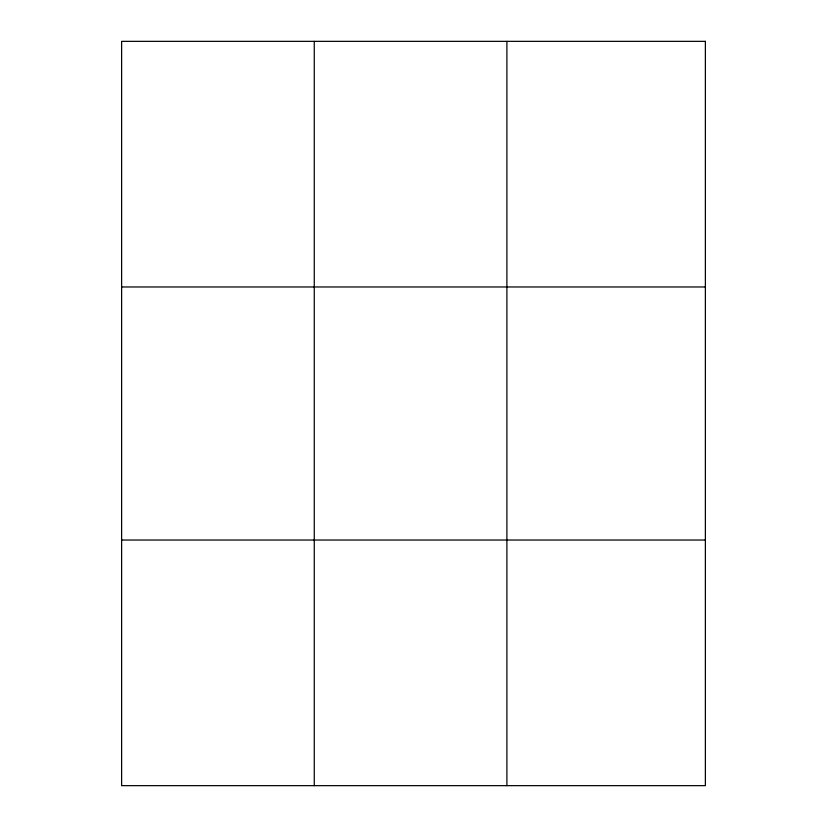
<?xml version="1.0" encoding="UTF-8"?>
<svg xmlns="http://www.w3.org/2000/svg" width="827" height="827" viewBox="0 0 827 827"><rect width="100%" height="100%" fill="white"/><g stroke="black" fill="none" stroke-linecap="round" stroke-linejoin="round"><path stroke-width="1.24" d="M314.26 785.65L314.26 41.35M506.899 785.65L506.899 41.35M121.621 286.969L705.379 286.969M121.621 540.031L705.379 540.031M705.379 41.35L705.379 785.65L121.621 785.65L121.621 41.35L705.379 41.35"/></g></svg>
